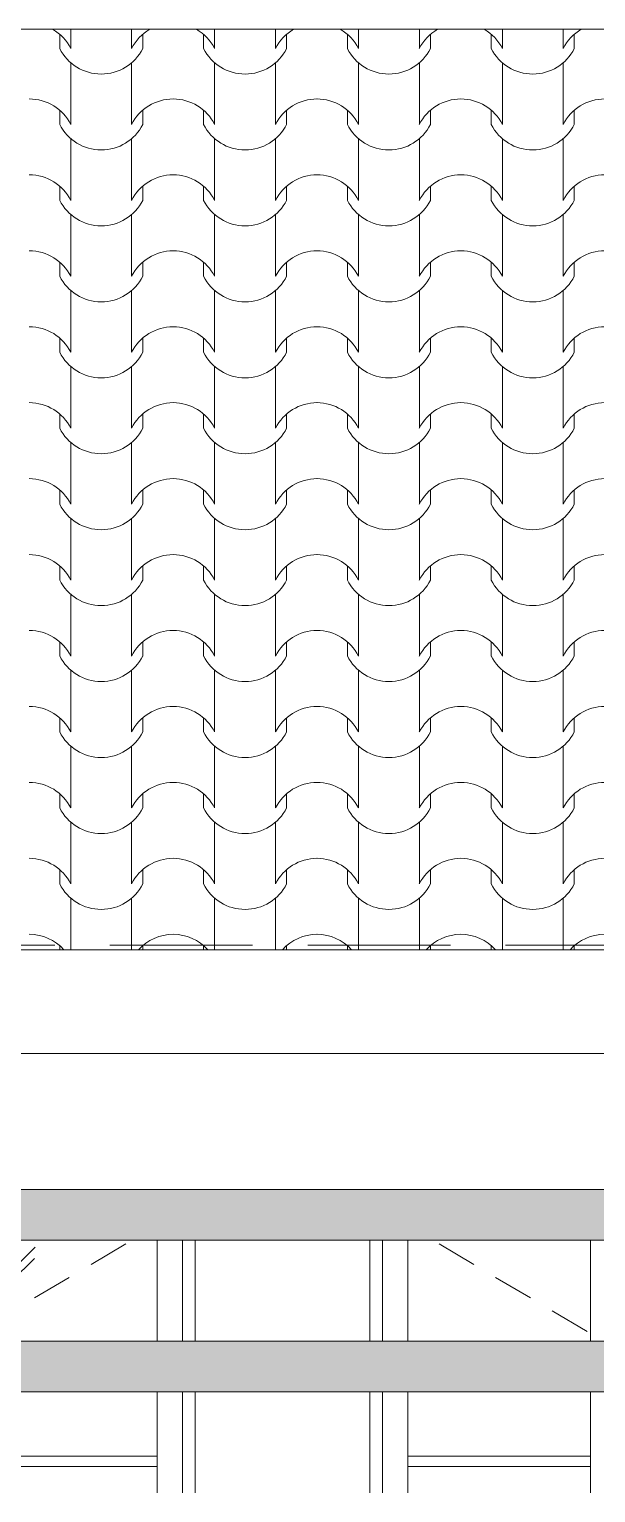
# Model space of a CAD drawing. Header units: millimetres. Extents: x 323482 to 503016, y 8175 to 72038.
# Drawn here: x 471668 to 472788, y 18728 to 21625 of the extents above; entities that cross this region are included whole.
import ezdxf

# ---------------------------------------------------------------- set-up
doc = ezdxf.new("R2010")
doc.units = ezdxf.units.MM
doc.header["$MEASUREMENT"] = 0
doc.linetypes.add('Hidden Line', pattern=[391.222223, 282.222223, -109])
for name, color, linetype, lineweight in [('2D Drafting - General_Pen_No__101', 252, 'Continuous', 13), ('Shell - Roof_Pen_No__120', 7, 'Continuous', 13), ('Structural - Bearing_Pen_No__120', 7, 'Continuous', 13)]:
    doc.layers.add(name, color=color, linetype=linetype, lineweight=lineweight)
for name, color, linetype, lineweight, true_color in [('2D Drafting - General_Pen_No__102', 7, 'Continuous', 13, 0xcccccc), ('Structural - Bearing_Pen_No__102', 7, 'Continuous', 13, 0xcccccc), ('Structural - Bearing_Pen_No__83', 7, 'Continuous', 13, 0xff9955)]:
    doc.layers.add(name, color=color, linetype=linetype, lineweight=lineweight, true_color=true_color)

# ---------------------------------------------------------------- blocks, each defined once
blk = doc.blocks.new('*X2')
at = {"layer": '2D Drafting - General_Pen_No__101', "color": 252, "linetype": 'Continuous', "lineweight": 13}
for p, q in [((471728, 21615.5), (471728, 21587.4)), ((471750, 21625.4), (471750, 21587.4)), ((471870.2, 21625.4), (471870.2, 21587.4)), ((471892.2, 21615.5), (471892.2, 21587.4)), ((472012.4, 21615.5), (472012.4, 21587.4)), ((472034.4, 21625.4), (472034.4, 21587.4)), ((472154.7, 21625.4), (472154.7, 21587.4)), ((472176.7, 21615.5), (472176.7, 21587.4)), ((472296.9, 21615.5), (472296.9, 21587.4)), ((472318.9, 21625.4), (472318.9, 21587.4)), ((472439.2, 21625.4), (472439.2, 21587.4)), ((472461.2, 21615.5), (472461.2, 21587.4)), ((472581.4, 21615.5), (472581.4, 21587.4)), ((472603.4, 21625.4), (472603.4, 21587.4)), ((472723.6, 21625.4), (472723.6, 21587.4)), ((472745.6, 21615.5), (472745.6, 21587.4)), ((471750, 21559), (471750, 21498.1)), ((471870.2, 21559), (471870.2, 21498.1)), ((472034.4, 21559), (472034.4, 21498.1)), ((472154.7, 21559), (472154.7, 21498.1)), ((472318.9, 21559), (472318.9, 21498.1)), ((472439.2, 21559), (472439.2, 21498.1)), ((472603.4, 21559), (472603.4, 21498.1)), ((472723.6, 21559), (472723.6, 21498.1)), ((471750, 21498.1), (471750, 21437.1)), ((471870.2, 21498.1), (471870.2, 21437.1)), ((472034.4, 21498.1), (472034.4, 21437.1)), ((472154.7, 21498.1), (472154.7, 21437.1)), ((472318.9, 21498.1), (472318.9, 21437.1)), ((472439.2, 21498.1), (472439.2, 21437.1)), ((472603.4, 21498.1), (472603.4, 21437.1)), ((472723.6, 21498.1), (472723.6, 21437.1)), ((471728, 21465.1), (471728, 21437.1)), ((471892.2, 21465.1), (471892.2, 21437.1)), ((472012.4, 21465.1), (472012.4, 21437.1)), ((472176.7, 21465.1), (472176.7, 21437.1)), ((472296.9, 21465.1), (472296.9, 21437.1)), ((472461.2, 21465.1), (472461.2, 21437.1)), ((472581.4, 21465.1), (472581.4, 21437.1)), ((472745.6, 21465.1), (472745.6, 21437.1)), ((471750, 21408.7), (471750, 21347.7)), ((471870.2, 21408.7), (471870.2, 21347.7)), ((472034.4, 21408.7), (472034.4, 21347.7)), ((472154.7, 21408.7), (472154.7, 21347.7)), ((472318.9, 21408.7), (472318.9, 21347.7)), ((472439.2, 21408.7), (472439.2, 21347.7)), ((472603.4, 21408.7), (472603.4, 21347.7)), ((472723.6, 21408.7), (472723.6, 21347.7)), ((471750, 21347.7), (471750, 21286.8)), ((471870.2, 21347.7), (471870.2, 21286.8)), ((472034.4, 21347.7), (472034.4, 21286.8)), ((472154.7, 21347.7), (472154.7, 21286.8)), ((472318.9, 21347.7), (472318.9, 21286.8)), ((472439.2, 21347.7), (472439.2, 21286.8)), ((472603.4, 21347.7), (472603.4, 21286.8)), ((472723.6, 21347.7), (472723.6, 21286.8)), ((471728, 21314.8), (471728, 21286.8)), ((471892.2, 21314.8), (471892.2, 21286.8)), ((472012.4, 21314.8), (472012.4, 21286.8)), ((472176.7, 21314.8), (472176.7, 21286.8)), ((472296.9, 21314.8), (472296.9, 21286.8)), ((472461.2, 21314.8), (472461.2, 21286.8)), ((472581.4, 21314.8), (472581.4, 21286.8)), ((472745.6, 21314.8), (472745.6, 21286.8)), ((471750, 21258.4), (471750, 21197.4)), ((471870.2, 21258.4), (471870.2, 21197.4)), ((472034.4, 21258.4), (472034.4, 21197.4)), ((472154.7, 21258.4), (472154.7, 21197.4)), ((472318.9, 21258.4), (472318.9, 21197.4)), ((472439.2, 21258.4), (472439.2, 21197.4)), ((472603.4, 21258.4), (472603.4, 21197.4)), ((472723.6, 21258.4), (472723.6, 21197.4)), ((471750, 21197.4), (471750, 21136.4)), ((471870.2, 21197.4), (471870.2, 21136.4)), ((472034.4, 21197.4), (472034.4, 21136.4)), ((472154.7, 21197.4), (472154.7, 21136.4)), ((472318.9, 21197.4), (472318.9, 21136.4)), ((472439.2, 21197.4), (472439.2, 21136.4)), ((472603.4, 21197.4), (472603.4, 21136.4)), ((472723.6, 21197.4), (472723.6, 21136.4)), ((471728, 21164.4), (471728, 21136.4)), ((471892.2, 21164.4), (471892.2, 21136.4)), ((472012.4, 21164.4), (472012.4, 21136.4)), ((472176.7, 21164.4), (472176.7, 21136.4)), ((472296.9, 21164.4), (472296.9, 21136.4)), ((472461.2, 21164.4), (472461.2, 21136.4)), ((472581.4, 21164.4), (472581.4, 21136.4)), ((472745.6, 21164.4), (472745.6, 21136.4)), ((471750, 21108), (471750, 21047.1)), ((471870.2, 21108), (471870.2, 21047.1)), ((472034.4, 21108), (472034.4, 21047.1)), ((472154.7, 21108), (472154.7, 21047.1)), ((472318.9, 21108), (472318.9, 21047.1)), ((472439.2, 21108), (472439.2, 21047.1)), ((472603.4, 21108), (472603.4, 21047.1)), ((472723.6, 21108), (472723.6, 21047.1)), ((471750, 21047.1), (471750, 20986.1)), ((471870.2, 21047.1), (471870.2, 20986.1)), ((472034.4, 21047.1), (472034.4, 20986.1)), ((472154.7, 21047.1), (472154.7, 20986.1)), ((472318.9, 21047.1), (472318.9, 20986.1)), ((472439.2, 21047.1), (472439.2, 20986.1)), ((472603.4, 21047.1), (472603.4, 20986.1)), ((472723.6, 21047.1), (472723.6, 20986.1)), ((471728, 21014.1), (471728, 20986.1)), ((471892.2, 21014.1), (471892.2, 20986.1)), ((472012.4, 21014.1), (472012.4, 20986.1)), ((472176.7, 21014.1), (472176.7, 20986.1)), ((472296.9, 21014.1), (472296.9, 20986.1)), ((472461.2, 21014.1), (472461.2, 20986.1)), ((472581.4, 21014.1), (472581.4, 20986.1)), ((472745.6, 21014.1), (472745.6, 20986.1)), ((471750, 20957.7), (471750, 20896.7)), ((471870.2, 20957.7), (471870.2, 20896.7)), ((472034.4, 20957.7), (472034.4, 20896.7)), ((472154.7, 20957.7), (472154.7, 20896.7)), ((472318.9, 20957.7), (472318.9, 20896.7)), ((472439.2, 20957.7), (472439.2, 20896.7)), ((472603.4, 20957.7), (472603.4, 20896.7)), ((472723.6, 20957.7), (472723.6, 20896.7)), ((471750, 20896.7), (471750, 20835.7)), ((471870.2, 20896.7), (471870.2, 20835.7)), ((472034.4, 20896.7), (472034.4, 20835.7)), ((472154.7, 20896.7), (472154.7, 20835.7)), ((472318.9, 20896.7), (472318.9, 20835.7)), ((472439.2, 20896.7), (472439.2, 20835.7)), ((472603.4, 20896.7), (472603.4, 20835.7)), ((472723.6, 20896.7), (472723.6, 20835.7)), ((471728, 20863.8), (471728, 20835.7)), ((471892.2, 20863.8), (471892.2, 20835.7)), ((472012.4, 20863.8), (472012.4, 20835.7)), ((472176.7, 20863.8), (472176.7, 20835.7)), ((472296.9, 20863.8), (472296.9, 20835.7)), ((472461.2, 20863.8), (472461.2, 20835.7)), ((472581.4, 20863.8), (472581.4, 20835.7)), ((472745.6, 20863.8), (472745.6, 20835.7)), ((471750, 20807.4), (471750, 20746.4)), ((471870.2, 20807.4), (471870.2, 20746.4)), ((472034.4, 20807.4), (472034.4, 20746.4)), ((472154.7, 20807.4), (472154.7, 20746.4)), ((472318.9, 20807.4), (472318.9, 20746.4)), ((472439.2, 20807.4), (472439.2, 20746.4)), ((472603.4, 20807.4), (472603.4, 20746.4)), ((472723.6, 20807.4), (472723.6, 20746.4)), ((471750, 20746.4), (471750, 20685.4)), ((471870.2, 20746.4), (471870.2, 20685.4)), ((472034.4, 20746.4), (472034.4, 20685.4)), ((472154.7, 20746.4), (472154.7, 20685.4)), ((472318.9, 20746.4), (472318.9, 20685.4)), ((472439.2, 20746.4), (472439.2, 20685.4)), ((472603.4, 20746.4), (472603.4, 20685.4)), ((472723.6, 20746.4), (472723.6, 20685.4)), ((471728, 20713.4), (471728, 20685.4)), ((471892.2, 20713.4), (471892.2, 20685.4)), ((472012.4, 20713.4), (472012.4, 20685.4)), ((472176.7, 20713.4), (472176.7, 20685.4)), ((472296.9, 20713.4), (472296.9, 20685.4)), ((472461.2, 20713.4), (472461.2, 20685.4)), ((472581.4, 20713.4), (472581.4, 20685.4)), ((472745.6, 20713.4), (472745.6, 20685.4)), ((471750, 20657), (471750, 20596)), ((471870.2, 20657), (471870.2, 20596)), ((472034.4, 20657), (472034.4, 20596)), ((472154.7, 20657), (472154.7, 20596)), ((472318.9, 20657), (472318.9, 20596)), ((472439.2, 20657), (472439.2, 20596)), ((472603.4, 20657), (472603.4, 20596)), ((472723.6, 20657), (472723.6, 20596)), ((471750, 20596), (471750, 20535.1)), ((471870.2, 20596), (471870.2, 20535.1)), ((472034.4, 20596), (472034.4, 20535.1)), ((472154.7, 20596), (472154.7, 20535.1)), ((472318.9, 20596), (472318.9, 20535.1)), ((472439.2, 20596), (472439.2, 20535.1)), ((472603.4, 20596), (472603.4, 20535.1)), ((472723.6, 20596), (472723.6, 20535.1)), ((471728, 20563.1), (471728, 20535.1)), ((471892.2, 20563.1), (471892.2, 20535.1)), ((472012.4, 20563.1), (472012.4, 20535.1)), ((472176.7, 20563.1), (472176.7, 20535.1)), ((472296.9, 20563.1), (472296.9, 20535.1)), ((472461.2, 20563.1), (472461.2, 20535.1)), ((472581.4, 20563.1), (472581.4, 20535.1)), ((472745.6, 20563.1), (472745.6, 20535.1)), ((471750, 20506.7), (471750, 20445.7)), ((471870.2, 20506.7), (471870.2, 20445.7)), ((472034.4, 20506.7), (472034.4, 20445.7)), ((472154.7, 20506.7), (472154.7, 20445.7)), ((472318.9, 20506.7), (472318.9, 20445.7)), ((472439.2, 20506.7), (472439.2, 20445.7)), ((472603.4, 20506.7), (472603.4, 20445.7)), ((472723.6, 20506.7), (472723.6, 20445.7)), ((471750, 20445.7), (471750, 20384.7)), ((471870.2, 20445.7), (471870.2, 20384.7)), ((472034.4, 20445.7), (472034.4, 20384.7)), ((472154.7, 20445.7), (472154.7, 20384.7)), ((472318.9, 20445.7), (472318.9, 20384.7)), ((472439.2, 20445.7), (472439.2, 20384.7)), ((472603.4, 20445.7), (472603.4, 20384.7)), ((472723.6, 20445.7), (472723.6, 20384.7)), ((471728, 20412.8), (471728, 20384.7)), ((471892.2, 20412.8), (471892.2, 20384.7)), ((472012.4, 20412.8), (472012.4, 20384.7)), ((472176.7, 20412.8), (472176.7, 20384.7)), ((472296.9, 20412.8), (472296.9, 20384.7)), ((472461.2, 20412.8), (472461.2, 20384.7)), ((472581.4, 20412.8), (472581.4, 20384.7)), ((472745.6, 20412.8), (472745.6, 20384.7)), ((471750, 20356.3), (471750, 20295.4)), ((471870.2, 20356.3), (471870.2, 20295.4)), ((472034.4, 20356.3), (472034.4, 20295.4)), ((472154.7, 20356.3), (472154.7, 20295.4)), ((472318.9, 20356.3), (472318.9, 20295.4)), ((472439.2, 20356.3), (472439.2, 20295.4)), ((472603.4, 20356.3), (472603.4, 20295.4)), ((472723.6, 20356.3), (472723.6, 20295.4)), ((471750, 20295.4), (471750, 20234.4)), ((471870.2, 20295.4), (471870.2, 20234.4)), ((472034.4, 20295.4), (472034.4, 20234.4)), ((472154.7, 20295.4), (472154.7, 20234.4)), ((472318.9, 20295.4), (472318.9, 20234.4)), ((472439.2, 20295.4), (472439.2, 20234.4)), ((472603.4, 20295.4), (472603.4, 20234.4)), ((472723.6, 20295.4), (472723.6, 20234.4)), ((471728, 20262.4), (471728, 20234.4)), ((471892.2, 20262.4), (471892.2, 20234.4)), ((472012.4, 20262.4), (472012.4, 20234.4)), ((472176.7, 20262.4), (472176.7, 20234.4)), ((472296.9, 20262.4), (472296.9, 20234.4)), ((472461.2, 20262.4), (472461.2, 20234.4)), ((472581.4, 20262.4), (472581.4, 20234.4)), ((472745.6, 20262.4), (472745.6, 20234.4)), ((471750, 20206), (471750, 20145)), ((471870.2, 20206), (471870.2, 20145)), ((472034.4, 20206), (472034.4, 20145)), ((472154.7, 20206), (472154.7, 20145)), ((472318.9, 20206), (472318.9, 20145)), ((472439.2, 20206), (472439.2, 20145)), ((472603.4, 20206), (472603.4, 20145)), ((472723.6, 20206), (472723.6, 20145)), ((471750, 20145), (471750, 20084.1)), ((471870.2, 20145), (471870.2, 20084.1)), ((472034.4, 20145), (472034.4, 20084.1)), ((472154.7, 20145), (472154.7, 20084.1)), ((472318.9, 20145), (472318.9, 20084.1)), ((472439.2, 20145), (472439.2, 20084.1)), ((472603.4, 20145), (472603.4, 20084.1)), ((472723.6, 20145), (472723.6, 20084.1)), ((471728, 20112.1), (471728, 20084.1)), ((471892.2, 20112.1), (471892.2, 20084.1)), ((472012.4, 20112.1), (472012.4, 20084.1)), ((472176.7, 20112.1), (472176.7, 20084.1)), ((472296.9, 20112.1), (472296.9, 20084.1)), ((472461.2, 20112.1), (472461.2, 20084.1)), ((472581.4, 20112.1), (472581.4, 20084.1)), ((472745.6, 20112.1), (472745.6, 20084.1)), ((471750, 20055.7), (471750, 19994.7)), ((471870.2, 20055.7), (471870.2, 19994.7)), ((472034.4, 20055.7), (472034.4, 19994.7)), ((472154.7, 20055.7), (472154.7, 19994.7)), ((472318.9, 20055.7), (472318.9, 19994.7)), ((472439.2, 20055.7), (472439.2, 19994.7)), ((472603.4, 20055.7), (472603.4, 19994.7)), ((472723.6, 20055.7), (472723.6, 19994.7)), ((471750, 19994.7), (471750, 19933.7)), ((471870.2, 19994.7), (471870.2, 19933.7)), ((472034.4, 19994.7), (472034.4, 19933.7)), ((472154.7, 19994.7), (472154.7, 19933.7)), ((472318.9, 19994.7), (472318.9, 19933.7)), ((472439.2, 19994.7), (472439.2, 19933.7)), ((472603.4, 19994.7), (472603.4, 19933.7)), ((472723.6, 19994.7), (472723.6, 19933.7)), ((471728, 19961.8), (471728, 19933.7)), ((471892.2, 19961.8), (471892.2, 19933.7)), ((472012.4, 19961.8), (472012.4, 19933.7)), ((472176.7, 19961.8), (472176.7, 19933.7)), ((472296.9, 19961.8), (472296.9, 19933.7)), ((472461.2, 19961.8), (472461.2, 19933.7)), ((472581.4, 19961.8), (472581.4, 19933.7)), ((472745.6, 19961.8), (472745.6, 19933.7)), ((471750, 19905.3), (471750, 19844.4)), ((471870.2, 19905.3), (471870.2, 19844.4)), ((472034.4, 19905.3), (472034.4, 19844.4)), ((472154.7, 19905.3), (472154.7, 19844.4)), ((472318.9, 19905.3), (472318.9, 19844.4)), ((472439.2, 19905.3), (472439.2, 19844.4)), ((472603.4, 19905.3), (472603.4, 19844.4)), ((472723.6, 19905.3), (472723.6, 19844.4)), ((471750, 19844.4), (471750, 19803.4)), ((471870.2, 19844.4), (471870.2, 19803.4)), ((472034.4, 19844.4), (472034.4, 19803.4)), ((472154.7, 19844.4), (472154.7, 19803.4)), ((472318.9, 19844.4), (472318.9, 19803.4)), ((472439.2, 19844.4), (472439.2, 19803.4)), ((472603.4, 19844.4), (472603.4, 19803.4)), ((472723.6, 19844.4), (472723.6, 19803.4)), ((471728, 19811.4), (471728, 19803.4)), ((471892.2, 19811.4), (471892.2, 19803.4)), ((472012.4, 19811.4), (472012.4, 19803.4)), ((472176.7, 19811.4), (472176.7, 19803.4)), ((472296.9, 19811.4), (472296.9, 19803.4)), ((472461.2, 19811.4), (472461.2, 19803.4)), ((472581.4, 19811.4), (472581.4, 19803.4)), ((472745.6, 19811.4), (472745.6, 19803.4))]:
    blk.add_line(p, q, dxfattribs=at)
for centre, radius, start, end in [((471667.6, 21545.5), 92.5, 26.9885, 59.8569), ((471952.6, 21545.5), 92.5, 120.1431, 153.0115), ((471952, 21545.5), 92.5, 26.9885, 59.8569), ((472237.1, 21545.5), 92.5, 120.1431, 153.0115), ((472236.5, 21545.5), 92.5, 26.9885, 59.8569), ((472521.6, 21545.5), 92.5, 120.1431, 153.0115), ((472521, 21545.5), 92.5, 26.9885, 59.8569), ((472806, 21545.5), 92.5, 120.1431, 153.0115), ((471810.1, 21628.7), 91.9, 206.7044, 333.2956), ((472094.6, 21628.7), 91.9, 206.7044, 333.2956), ((472379, 21628.7), 91.9, 206.7044, 333.2956), ((472663.5, 21628.7), 91.9, 206.7044, 333.2956), ((471667.6, 21395.1), 92.5, 26.9885, 89.8295), ((471952.6, 21395.1), 92.5, 90.1705, 153.0115), ((471952, 21395.1), 92.5, 26.9885, 89.8295), ((472237.1, 21395.1), 92.5, 90.1705, 153.0115), ((472236.5, 21395.1), 92.5, 26.9885, 89.8295), ((472521.6, 21395.1), 92.5, 90.1705, 153.0115), ((472521, 21395.1), 92.5, 26.9885, 89.8295), ((472806, 21395.1), 92.5, 90.1705, 153.0115), ((471810.1, 21478.4), 91.9, 206.7044, 333.2956), ((472094.6, 21478.4), 91.9, 206.7044, 333.2956), ((472379, 21478.4), 91.9, 206.7044, 333.2956), ((472663.5, 21478.4), 91.9, 206.7044, 333.2956), ((471667.6, 21244.8), 92.5, 26.9885, 89.8295), ((471952.6, 21244.8), 92.5, 90.1705, 153.0115), ((471952, 21244.8), 92.5, 26.9885, 89.8295), ((472237.1, 21244.8), 92.5, 90.1705, 153.0115), ((472236.5, 21244.8), 92.5, 26.9885, 89.8295), ((472521.6, 21244.8), 92.5, 90.1705, 153.0115), ((472521, 21244.8), 92.5, 26.9885, 89.8295), ((472806, 21244.8), 92.5, 90.1705, 153.0115), ((471810.1, 21328.1), 91.9, 206.7044, 333.2956), ((472094.6, 21328.1), 91.9, 206.7044, 333.2956), ((472379, 21328.1), 91.9, 206.7044, 333.2956), ((472663.5, 21328.1), 91.9, 206.7044, 333.2956), ((471667.6, 21094.5), 92.5, 26.9885, 89.8295), ((471952.6, 21094.5), 92.5, 90.1705, 153.0115), ((471952, 21094.5), 92.5, 26.9885, 89.8295), ((472237.1, 21094.5), 92.5, 90.1705, 153.0115), ((472236.5, 21094.5), 92.5, 26.9885, 89.8295), ((472521.6, 21094.5), 92.5, 90.1705, 153.0115), ((472521, 21094.5), 92.5, 26.9885, 89.8295), ((472806, 21094.5), 92.5, 90.1705, 153.0115), ((471810.1, 21177.7), 91.9, 206.7044, 333.2956), ((472094.6, 21177.7), 91.9, 206.7044, 333.2956), ((472379, 21177.7), 91.9, 206.7044, 333.2956), ((472663.5, 21177.7), 91.9, 206.7044, 333.2956), ((471667.6, 20944.1), 92.5, 26.9885, 89.8295), ((471952.6, 20944.1), 92.5, 90.1705, 153.0115), ((471952, 20944.1), 92.5, 26.9885, 89.8295), ((472237.1, 20944.1), 92.5, 90.1705, 153.0115), ((472236.5, 20944.1), 92.5, 26.9885, 89.8295), ((472521.6, 20944.1), 92.5, 90.1705, 153.0115), ((472521, 20944.1), 92.5, 26.9885, 89.8295), ((472806, 20944.1), 92.5, 90.1705, 153.0115), ((471810.1, 21027.4), 91.9, 206.7044, 333.2956), ((472094.6, 21027.4), 91.9, 206.7044, 333.2956), ((472379, 21027.4), 91.9, 206.7044, 333.2956), ((472663.5, 21027.4), 91.9, 206.7044, 333.2956), ((471667.6, 20793.8), 92.5, 26.9885, 89.8295), ((471952.6, 20793.8), 92.5, 90.1705, 153.0115), ((471952, 20793.8), 92.5, 26.9885, 89.8295), ((472237.1, 20793.8), 92.5, 90.1705, 153.0115), ((472236.5, 20793.8), 92.5, 26.9885, 89.8295), ((472521.6, 20793.8), 92.5, 90.1705, 153.0115), ((472521, 20793.8), 92.5, 26.9885, 89.8295), ((472806, 20793.8), 92.5, 90.1705, 153.0115), ((471810.1, 20877.1), 91.9, 206.7044, 333.2956), ((472094.6, 20877.1), 91.9, 206.7044, 333.2956), ((472379, 20877.1), 91.9, 206.7044, 333.2956), ((472663.5, 20877.1), 91.9, 206.7044, 333.2956), ((471667.6, 20643.4), 92.5, 26.9885, 89.8295), ((471952.6, 20643.4), 92.5, 90.1705, 153.0115), ((471952, 20643.4), 92.5, 26.9885, 89.8295), ((472237.1, 20643.4), 92.5, 90.1705, 153.0115), ((472236.5, 20643.4), 92.5, 26.9885, 89.8295), ((472521.6, 20643.4), 92.5, 90.1705, 153.0115), ((472521, 20643.4), 92.5, 26.9885, 89.8295), ((472806, 20643.4), 92.5, 90.1705, 153.0115), ((471810.1, 20726.7), 91.9, 206.7044, 333.2956), ((472094.6, 20726.7), 91.9, 206.7044, 333.2956), ((472379, 20726.7), 91.9, 206.7044, 333.2956), ((472663.5, 20726.7), 91.9, 206.7044, 333.2956), ((471667.6, 20493.1), 92.5, 26.9885, 89.8295), ((471952.6, 20493.1), 92.5, 90.1705, 153.0115), ((471952, 20493.1), 92.5, 26.9885, 89.8295), ((472237.1, 20493.1), 92.5, 90.1705, 153.0115), ((472236.5, 20493.1), 92.5, 26.9885, 89.8295), ((472521.6, 20493.1), 92.5, 90.1705, 153.0115), ((472521, 20493.1), 92.5, 26.9885, 89.8295), ((472806, 20493.1), 92.5, 90.1705, 153.0115), ((471810.1, 20576.4), 91.9, 206.7044, 333.2956), ((472094.6, 20576.4), 91.9, 206.7044, 333.2956), ((472379, 20576.4), 91.9, 206.7044, 333.2956), ((472663.5, 20576.4), 91.9, 206.7044, 333.2956), ((471667.6, 20342.8), 92.5, 26.9885, 89.8295), ((471952.6, 20342.8), 92.5, 90.1705, 153.0115), ((471952, 20342.8), 92.5, 26.9885, 89.8295), ((472237.1, 20342.8), 92.5, 90.1705, 153.0115), ((472236.5, 20342.8), 92.5, 26.9885, 89.8295), ((472521.6, 20342.8), 92.5, 90.1705, 153.0115), ((472521, 20342.8), 92.5, 26.9885, 89.8295), ((472806, 20342.8), 92.5, 90.1705, 153.0115), ((471810.1, 20426.1), 91.9, 206.7044, 333.2956), ((472094.6, 20426.1), 91.9, 206.7044, 333.2956), ((472379, 20426.1), 91.9, 206.7044, 333.2956), ((472663.5, 20426.1), 91.9, 206.7044, 333.2956), ((471667.6, 20192.4), 92.5, 26.9885, 89.8295), ((471952.6, 20192.4), 92.5, 90.1705, 153.0115), ((471952, 20192.4), 92.5, 26.9885, 89.8295), ((472237.1, 20192.4), 92.5, 90.1705, 153.0115), ((472236.5, 20192.4), 92.5, 26.9885, 89.8295), ((472521.6, 20192.4), 92.5, 90.1705, 153.0115), ((472521, 20192.4), 92.5, 26.9885, 89.8295), ((472806, 20192.4), 92.5, 90.1705, 153.0115), ((471810.1, 20275.7), 91.9, 206.7044, 333.2956), ((472094.6, 20275.7), 91.9, 206.7044, 333.2956), ((472379, 20275.7), 91.9, 206.7044, 333.2956), ((472663.5, 20275.7), 91.9, 206.7044, 333.2956), ((471667.6, 20042.1), 92.5, 26.9885, 89.8295), ((471952.6, 20042.1), 92.5, 90.1705, 153.0115), ((471952, 20042.1), 92.5, 26.9885, 89.8295), ((472237.1, 20042.1), 92.5, 90.1705, 153.0115), ((472236.5, 20042.1), 92.5, 26.9885, 89.8295), ((472521.6, 20042.1), 92.5, 90.1705, 153.0115), ((472521, 20042.1), 92.5, 26.9885, 89.8295), ((472806, 20042.1), 92.5, 90.1705, 153.0115), ((471810.1, 20125.4), 91.9, 206.7044, 333.2956), ((472094.6, 20125.4), 91.9, 206.7044, 333.2956), ((472379, 20125.4), 91.9, 206.7044, 333.2956), ((472663.5, 20125.4), 91.9, 206.7044, 333.2956), ((471667.6, 19891.8), 92.5, 26.9885, 89.8295), ((471952.6, 19891.8), 92.5, 90.1705, 153.0115), ((471952, 19891.8), 92.5, 26.9885, 89.8295), ((472237.1, 19891.8), 92.5, 90.1705, 153.0115), ((472236.5, 19891.8), 92.5, 26.9885, 89.8295), ((472521.6, 19891.8), 92.5, 90.1705, 153.0115), ((472521, 19891.8), 92.5, 26.9885, 89.8295), ((472806, 19891.8), 92.5, 90.1705, 153.0115), ((471810.1, 19975), 91.9, 206.7044, 333.2956), ((472094.6, 19975), 91.9, 206.7044, 333.2956), ((472379, 19975), 91.9, 206.7044, 333.2956), ((472663.5, 19975), 91.9, 206.7044, 333.2956), ((471667.6, 19741.4), 92.5, 42.0577, 89.8295), ((471952.6, 19741.4), 92.5, 90.1705, 137.9423), ((471952, 19741.4), 92.5, 42.0577, 89.8295), ((472237.1, 19741.4), 92.5, 90.1705, 137.9423), ((472236.5, 19741.4), 92.5, 42.0577, 89.8295), ((472521.6, 19741.4), 92.5, 90.1705, 137.9423), ((472521, 19741.4), 92.5, 42.0577, 89.8295), ((472806, 19741.4), 92.5, 90.1705, 137.9423)]:
    blk.add_arc(centre, radius, start, end, dxfattribs=at)
blk = doc.blocks.new('Fill_1', base_point=(0, 1500))
at = {"layer": '2D Drafting - General_Pen_No__101', "color": 252, "linetype": 'Continuous', "lineweight": 13}
blk.add_blockref('*X2', (0, 0), dxfattribs=at)

msp = doc.modelspace()

# ---------------------------------------------------------------- hatches: boundary and pattern name
at = {"layer": '2D Drafting - General_Pen_No__102', "linetype": 'Continuous', "lineweight": 0, "true_color": 0xcccccc}
for points in [[(474842.7, 19228.5), (474842.7, 19328.5), (469492.5, 19328.5), (469492.5, 19228.5)], [(474842.7, 19028.5), (469492.5, 19028.5), (469492.5, 18928.5), (474842.7, 18928.5)]]:
    msp.add_hatch(color=254, dxfattribs=at).paths.add_polyline_path(points)

# ---------------------------------------------------------------- linework, layer by layer
at = {"layer": 'Shell - Roof_Pen_No__120', "color": 7, "linetype": 'Continuous', "lineweight": 13}
for p, q in [((449848.4, 21625.4), (475295.4, 21625.4)), ((449848.4, 19803.4), (475295.4, 19803.4)), ((475295.4, 19597.9), (449848.4, 19597.9))]:
    msp.add_line(p, q, dxfattribs=at)
at = {"layer": 'Structural - Bearing_Pen_No__102', "color": 254, "linetype": 'Continuous', "lineweight": 13, "true_color": 0xcccccc}
for p, q in [((471582.6, 19117.8), (471679.6, 19214.8)), ((471633.5, 19147.6), (471678.1, 19192.2))]:
    msp.add_line(p, q, dxfattribs=at)
at = {"layer": 'Structural - Bearing_Pen_No__120', "color": 7, "linetype": 'Continuous', "lineweight": 13}
for p, q in [((469492.5, 19328.5), (474842.7, 19328.5)), ((469492.5, 19228.5), (474842.7, 19228.5)), ((471858.9, 19221), (471790, 19180.3)), ((471920.8, 19228.5), (471920.8, 19028.5)), ((471970.8, 19028.5), (471970.8, 19228.5)), ((471995.8, 19228.5), (471995.8, 19028.5)), ((472341.3, 19028.5), (472341.3, 19228.5)), ((472366.3, 19028.5), (472366.3, 19228.5)), ((472416.3, 19228.5), (472416.3, 19028.5)), ((472478.2, 19221), (472547, 19180.3)), ((472778, 19028.5), (472778, 19228.5)), ((471747, 19154.8), (471678.2, 19114.1)), ((472590.1, 19154.8), (472658.9, 19114.1)), ((472701.9, 19088.6), (472770.8, 19047.9)), ((469492.5, 19028.5), (474842.7, 19028.5)), ((469492.5, 18928.5), (474842.7, 18928.5)), ((471920.8, 18928.5), (471920.8, 18728.5)), ((471970.8, 18728.5), (471970.8, 18928.5)), ((471995.8, 18928.5), (471995.8, 18728.5)), ((472341.3, 18728.5), (472341.3, 18928.5)), ((472366.3, 18728.5), (472366.3, 18928.5)), ((472416.3, 18928.5), (472416.3, 18728.5)), ((472778, 18800.6), (472778, 18928.5)), ((471920.8, 18800.6), (471559.1, 18800.6)), ((471559.1, 18780.6), (471920.8, 18780.6)), ((472416.3, 18800.6), (472778, 18800.6)), ((472778, 18780.6), (472416.3, 18780.6)), ((472778, 18800.6), (472778, 18780.6)), ((472778, 18728.5), (472778, 18780.6))]:
    msp.add_line(p, q, dxfattribs=at)
at = {"layer": 'Structural - Bearing_Pen_No__83', "color": 21, "linetype": 'Hidden Line', "lineweight": 13, "true_color": 0xff9955}
for p, q in [((503016, 21625.4), (447887.3, 21625.4)), ((503016, 19812.2), (447887.3, 19812.2))]:
    msp.add_line(p, q, dxfattribs=at)

# ---------------------------------------------------------------- block references
at = {"layer": '2D Drafting - General_Pen_No__101', "color": 252, "linetype": 'Continuous', "lineweight": 13}
msp.add_blockref('Fill_1', (0, 1500), dxfattribs=at)

doc.saveas('drawing.dxf')
